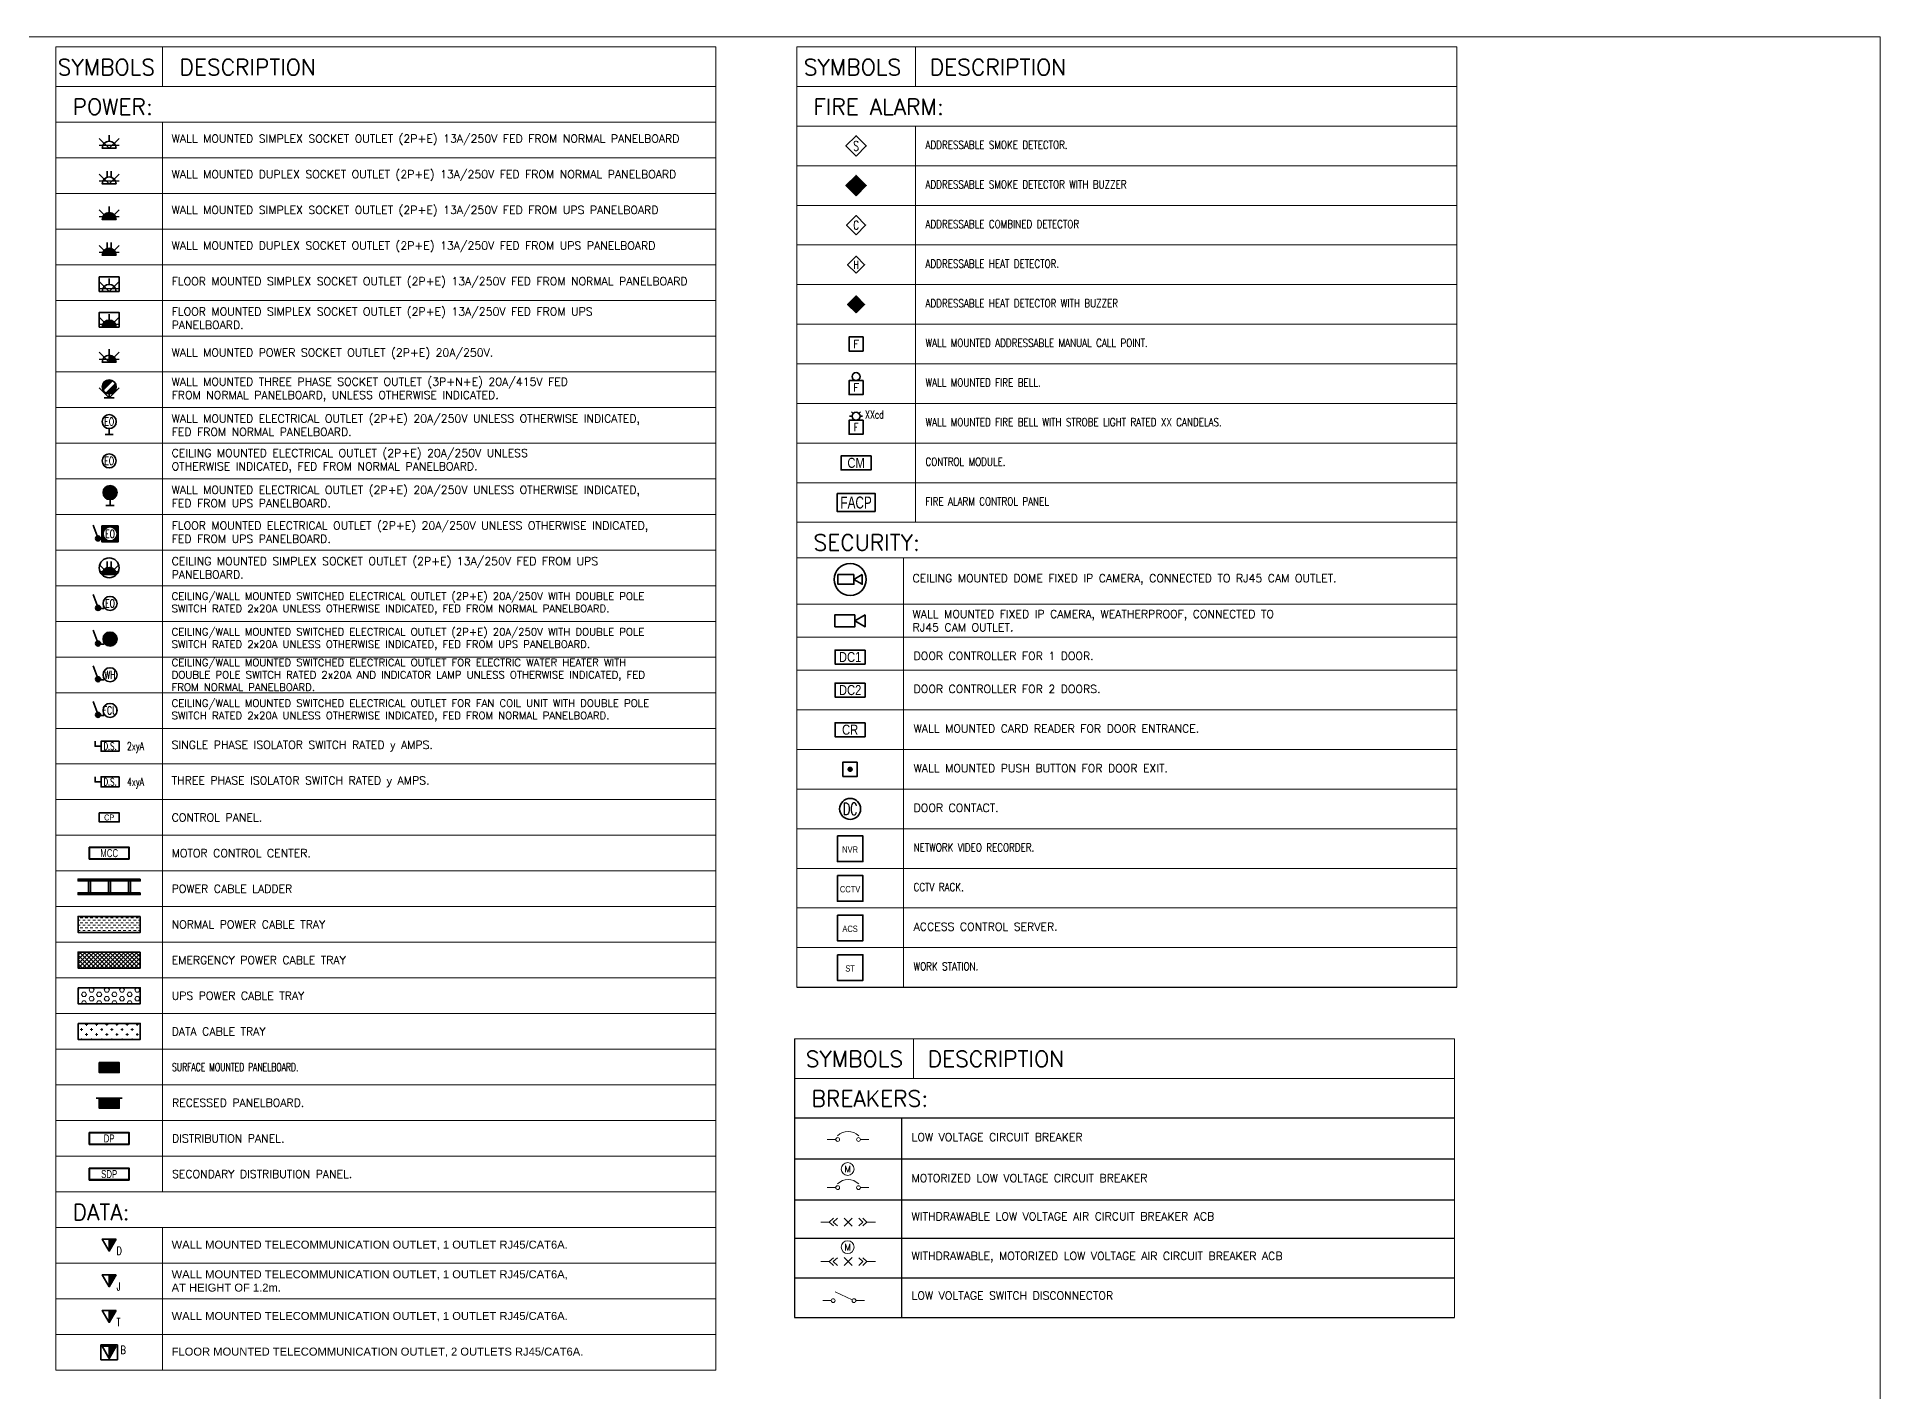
# Model space of a CAD drawing. Header units: millimetres. Extents: x 3129 to 72716, y 58282 to 107485.
# Drawn here: x 29360 to 72716, y 75649 to 107485 of the extents above; entities that cross this region are included whole.
import ezdxf
from ezdxf.enums import TextEntityAlignment as Align

# ---------------------------------------------------------------- set-up
doc = ezdxf.new("R2010")
doc.units = ezdxf.units.MM
doc.header["$LTSCALE"] = 1000
doc.header["$MEASUREMENT"] = 0
doc.layers.get('Defpoints').update_dxf_attribs({"color": 21})
for name, color, linetype, lineweight in [('01-First Floor-FUR$0$Frame', 252, 'Continuous', 9), ('E-ANNO-PATT', 8, 'Continuous', 15), ('E-ANNO-TEXT', 6, 'Continuous', 25), ('E-CABL-LADR', 33, 'Continuous', 35), ('E-CABL-TRAY', 10, 'Continuous', 35), ('E-CABL-TRAY-EMRG', 111, 'Continuous', 35), ('E-CABL-TRAY-PATT', 253, 'Continuous', 15), ('E-CABL-TRAY-UPS', 160, 'Continuous', 35), ('E-DIAG-BKRS', 150, 'Continuous', 35), ('E-DIAG-TEXT', 6, 'Continuous', 25), ('E-POWR-CLNG', 4, 'Continuous', 35), ('E-POWR-CTRL-NUMB', 6, 'Continuous', 25), ('E-POWR-FLOR', 4, 'Continuous', 35), ('E-POWR-IDEN', 6, 'Continuous', 25), ('E-POWR-PANL', 10, 'Continuous', 35), ('E-POWR-SWCH', 3, 'Continuous', 35), ('E-POWR-WALL', 4, 'Continuous', 35), ('G-ANNO-TEXT', 6, 'Continuous', 25), ('T-CABL-TRAY', 60, 'Continuous', 35), ('T-DATA-DEVC-TYPE', 2, 'Continuous', 25), ('T-DATA-FLOR', 33, 'Continuous', 35), ('T-DATA-WALL', 33, 'Continuous', 35), ('T-FIRE-CLNG', 12, 'Continuous', 35), ('T-FIRE-WALL', 12, 'Continuous', 35), ('T-SERT-CLNG', 54, 'Continuous', 35), ('T-SERT-EQPM', 32, 'Continuous', 35), ('T-SERT-WALL', 54, 'Continuous', 35)]:
    doc.layers.add(name, color=color, linetype=linetype, lineweight=lineweight)
doc.layers.add('Line 1', color=5, linetype='Continuous')
doc.styles.add('DC_Arial', font='arial.ttf', dxfattribs={"width": 0.7})
doc.styles.add('DC_SIMPLEX', font='SIMPLEX.shx')

# ---------------------------------------------------------------- blocks, each defined once
blk = doc.blocks.new('A$C5CF53093')
blk.add_lwpolyline([(0, -212), (-212, 0), (0, 212), (212, 0)], close=True)
blk = doc.blocks.new('A$C42F00654')
at = {"linetype": 'Continuous'}
blk.add_lwpolyline([(-205, -333), (-205, 40), (205, 40), (205, -333)], close=True, dxfattribs=at)
blk = doc.blocks.new('A$C5DC72987')
blk.add_blockref('A$C42F00654', (0, 298))

msp = doc.modelspace()

# ---------------------------------------------------------------- hatches: boundary and pattern name
at = {"layer": 'E-CABL-TRAY', "lineweight": 0}
h = msp.add_hatch(dxfattribs=at)
h.set_pattern_fill('DASH', color=253, scale=18.816875, style=0)
h.set_pattern_definition([(1e-14, (-67362.71, 22733.543), (59.743578, 59.743578), [59.74358, -59.74358])])
h.paths.add_polyline_path([(31791, 86431), (31791, 86808), (30331, 86808), (30331, 86431)])
at = {"layer": 'E-CABL-TRAY-PATT', "lineweight": 0}
h = msp.add_hatch(dxfattribs=at)
h.set_pattern_fill('ANSI37', color=253, scale=22.58025, style=0)
h.set_pattern_definition([(45, (33880.55, 85593.124), (-50.6941, 50.6941), []), (135, (33880.55, 85593.124), (-50.6941, -50.6941), [])])
h.paths.add_polyline_path([(31791, 85593), (31791, 85969), (30331, 85969), (30331, 85593)])
at = {"layer": 'E-CABL-TRAY-UPS', "lineweight": 0}
h = msp.add_hatch(dxfattribs=at)
h.set_pattern_fill('HEX', color=253, scale=18.816875, angle=-180, style=0)
h.set_pattern_definition([(180, (-67362.71, 22733.54), (1e-14, -103.47891), [59.74358, -119.48716]), (300, (-67362.71, 22733.54), (89.61537, 51.73946), [59.74358, -119.48716]), (240, (-67422.45, 22733.54), (89.61537, -51.73946), [59.74358, -119.48716])])
h.paths.add_polyline_path([(30331, 85131), (30331, 84755), (31791, 84755), (31791, 85131)])
at = {"layer": 'E-POWR-CLNG'}
h = msp.add_hatch(color=253, dxfattribs=at)
edge = h.paths.add_edge_path()
edge.add_line((30896, 94850), (31226, 94850))
edge.add_arc((31061, 94850), 165, 0, 180)
for points in [[(30858, 94061, 1), (30740, 94061, 1)], [(30858, 93223, 1), (30740, 93223, 1)], [(30858, 92385, 1), (30740, 92385, 1)], [(30858, 91546, 1), (30740, 91546, 1)]]:
    msp.add_hatch(color=256, dxfattribs=at).paths.add_polyline_path(points)
h = msp.add_hatch(color=253, dxfattribs=at)
h.dxf.hatch_style = 1
edge = h.paths.add_edge_path()
edge.add_arc((31081, 93329), 165, 0, 360)
at = {"layer": 'E-POWR-FLOR'}
h = msp.add_hatch(color=253, dxfattribs=at)
edge = h.paths.add_edge_path()
edge.add_arc((31062, 100664), 165, 0, 180)
edge.add_line((30897, 100664), (31226, 100664))
h = msp.add_hatch(color=253, dxfattribs=at)
h.paths.add_polyline_path([(31269, 95988), (30892, 95988), (30892, 95611), (31269, 95611)])
h.paths.add_polyline_path([(31245, 95800, -1), (30916, 95800, -1)], flags=16)
msp.add_hatch(color=256, dxfattribs=at).paths.add_polyline_path([(30858, 95694, 1), (30740, 95694, 1)])
at = {"layer": 'E-POWR-PANL'}
for points in [[(31296, 83374), (30826, 83374), (30826, 83138), (31296, 83138)], [(31296, 82535), (30826, 82535), (30826, 82300), (31296, 82300)]]:
    msp.add_hatch(color=252, dxfattribs=at).paths.add_polyline_path(points)
at = {"layer": 'E-POWR-WALL'}
h = msp.add_hatch(color=253, dxfattribs=at)
edge = h.paths.add_edge_path()
edge.add_line((31226, 103190), (30897, 103190))
edge.add_arc((31062, 103190), 165, 0, 180, ccw=False)
h = msp.add_hatch(color=253, dxfattribs=at)
edge = h.paths.add_edge_path()
edge.add_line((31226, 102352), (30897, 102352))
edge.add_arc((31062, 102352), 165, 0, 180, ccw=False)
h = msp.add_hatch(color=256, dxfattribs=at)
edge = h.paths.add_edge_path()
edge.add_line((31062, 100001), (31062, 99837))
edge.add_line((31062, 99837), (31226, 99837))
edge.add_arc((31062, 99837), 165, 360, 450)
h = msp.add_hatch(color=252, dxfattribs=at)
h.paths.add_polyline_path([(31138, 99402), (31138, 99403, 0.563745), (30897, 99257, 0.122691), (30916, 99180)])
h.paths.add_polyline_path([(31226, 99257, 0.126405), (31206, 99337), (30982, 99113, 0.570489)])
h = msp.add_hatch(color=253, dxfattribs=at)
h.dxf.hatch_style = 1
edge = h.paths.add_edge_path()
edge.add_arc((31081, 96772), 165, 0, 360)
at = {"layer": 'T-CABL-TRAY', "lineweight": 0}
h = msp.add_hatch(dxfattribs=at)
h.set_pattern_fill('CROSS', color=253, scale=18.816875, style=0)
h.set_pattern_definition([(0, (-67362.71, 22733.54), (119.48716, 119.48716), [59.74358, -179.23073]), (90, (-67332.84, 22703.67), (-119.48716, 119.48716), [59.74358, -179.23073])])
h.paths.add_polyline_path([(30331, 84293), (30331, 83917), (31791, 83917), (31791, 84293)])
at = {"layer": 'T-DATA-FLOR'}
msp.add_hatch(color=254, dxfattribs=at).paths.add_polyline_path([(31226, 76703), (31061, 76703), (31061, 76418)])
at = {"layer": 'T-DATA-WALL'}
for points in [[(31228, 79224), (31063, 79224), (31063, 78939)], [(31228, 78386), (31063, 78386), (31063, 78101)], [(31228, 77547), (31063, 77547), (31063, 77262)]]:
    msp.add_hatch(color=254, dxfattribs=at).paths.add_polyline_path(points)
at = {"layer": 'T-FIRE-CLNG'}
for points in [[(48630, 104230), (48390, 103990), (48630, 103751), (48869, 103990)], [(48629, 101395), (48430, 101196), (48629, 100996), (48829, 101196)]]:
    msp.add_hatch(color=254, dxfattribs=at).paths.add_polyline_path(points)

# ---------------------------------------------------------------- linework, layer by layer
at = {"layer": '01-First Floor-FUR$0$Frame'}
for p, q in [((72716, 107485, 0), (3129, 107485, 0)), ((72716, 58282, 0), (72716, 107485, 0))]:
    msp.add_line(p, q, dxfattribs=at)
at = {"layer": 'Defpoints'}
for p, q in [((30829, 105099, 0), (31062, 104867, 0)), ((30829, 104938, 0), (31295, 104938, 0)), ((31295, 105099, 0), (31062, 104867, 0)), ((30829, 104261, 0), (31062, 104028, 0)), ((30829, 104100, 0), (31295, 104100, 0)), ((31295, 104261, 0), (31062, 104028, 0)), ((30829, 103423, 0), (31062, 103190, 0)), ((30829, 103261, 0), (31295, 103261, 0)), ((31295, 103423, 0), (31062, 103190, 0)), ((30829, 102584, 0), (31062, 102352, 0)), ((30829, 102423, 0), (31295, 102423, 0)), ((31295, 102584, 0), (31062, 102352, 0)), ((30829, 101735, 0), (31062, 101502, 0)), ((30829, 101573, 0), (31295, 101573, 0)), ((31295, 101735, 0), (31062, 101502, 0)), ((30829, 100897, 0), (31062, 100664, 0)), ((30829, 100735, 0), (31295, 100735, 0)), ((31295, 100897, 0), (31062, 100664, 0)), ((30829, 100070, 0), (31062, 99837, 0)), ((30829, 99908, 0), (31295, 99908, 0)), ((31295, 100070, 0), (31062, 99837, 0)), ((30829, 99231, 0), (31062, 98998, 0)), ((31295, 99231, 0), (31062, 98998, 0)), ((30828, 95082, 0), (31061, 94850, 0)), ((31294, 95082, 0), (31061, 94850, 0)), ((30828, 94921, 0), (31294, 94921, 0))]:
    msp.add_line(p, q, dxfattribs=at)
at = {"layer": 'E-ANNO-PATT', "color": 251, "ltscale": 0.5}
for p, q in [((29803, 107251, 0), (45327, 107251, 0)), ((29804, 107251, 0), (29804, 76141, 0)), ((29804, 107251, 0), (45328, 107251, 0)), ((32318, 107251, 0), (32318, 106319, 0)), ((45328, 107251, 0), (45328, 76141, 0)), ((47232, 107251, 0), (62756, 107251, 0)), ((47232, 107251, 0), (47232, 85144, 0)), ((47232, 107251, 0), (62742, 107251, 0)), ((50026, 107251, 0), (50026, 106319, 0)), ((62756, 107251, 0), (62756, 96074, 0)), ((29804, 106319, 0), (45328, 106319, 0)), ((47232, 106319, 0), (62756, 106319, 0)), ((29804, 105481, 0), (45328, 105481, 0)), ((32318, 80332, 0), (32318, 105481, 0)), ((47232, 105388, 0), (62756, 105388, 0)), ((50026, 105388, 0), (50026, 96074, 0)), ((29804, 104643, 0), (45328, 104643, 0)), ((47232, 104457, 0), (62756, 104457, 0)), ((29804, 103805, 0), (45328, 103805, 0)), ((47232, 103525, 0), (62756, 103525, 0)), ((29804, 102966, 0), (45328, 102966, 0)), ((47232, 102594, 0), (62756, 102594, 0)), ((29804, 102128, 0), (45328, 102128, 0)), ((47232, 101662, 0), (62756, 101662, 0)), ((47232, 101662, 0), (62756, 101662, 0)), ((47232, 101662, 0), (62756, 101662, 0)), ((29804, 101290, 0), (45328, 101290, 0)), ((47232, 100731, 0), (62756, 100731, 0)), ((29804, 100451, 0), (45328, 100451, 0)), ((47232, 99799, 0), (62756, 99799, 0)), ((29804, 99613, 0), (45328, 99613, 0)), ((29804, 99613, 0), (45328, 99613, 0)), ((47232, 98868, 0), (62756, 98868, 0)), ((47232, 98868, 0), (62756, 98868, 0)), ((29804, 98775, 0), (45328, 98775, 0)), ((29804, 97937, 0), (45328, 97937, 0)), ((47232, 97937, 0), (62756, 97937, 0)), ((29804, 97098, 0), (45328, 97098, 0)), ((47232, 97005, 0), (62756, 97005, 0)), ((47232, 97005, 0), (62756, 97005, 0)), ((47232, 97005, 0), (62756, 97005, 0)), ((29804, 96260, 0), (45328, 96260, 0)), ((29804, 96260, 0), (45328, 96260, 0)), ((29804, 96260, 0), (45328, 96260, 0)), ((29804, 96260, 0), (45328, 96260, 0)), ((29804, 96260, 0), (45328, 96260, 0)), ((47232, 96074, 0), (62756, 96074, 0)), ((47232, 96074, 0), (62756, 96074, 0)), ((47232, 96074, 0), (62756, 96074, 0)), ((47232, 96074, 0), (62756, 96074, 0)), ((47232, 96074, 0), (62756, 96074, 0)), ((62756, 96074, 0), (62756, 85144, 0)), ((29804, 95422, 0), (45328, 95422, 0)), ((47232, 95235, 0), (62756, 95235, 0)), ((49746, 85144, 0), (49746, 95235, 0)), ((29804, 94583, 0), (45328, 94583, 0)), ((47232, 94149, 0), (62756, 94149, 0)), ((29804, 93745, 0), (45328, 93745, 0)), ((47232, 93372, 0), (62756, 93372, 0)), ((29804, 92907, 0), (45328, 92907, 0)), ((47232, 92596, 0), (62756, 92596, 0)), ((29804, 92068, 0), (45328, 92068, 0)), ((47232, 91664, 0), (62756, 91664, 0)), ((29804, 91230, 0), (45328, 91230, 0)), ((29804, 91230, 0), (45328, 91230, 0)), ((29804, 91230, 0), (45328, 91230, 0)), ((29804, 91230, 0), (45328, 91230, 0)), ((29804, 91230, 0), (45328, 91230, 0)), ((47232, 90733, 0), (62756, 90733, 0)), ((29804, 90392, 0), (45328, 90392, 0)), ((47232, 89801, 0), (62756, 89801, 0)), ((29804, 89554, 0), (45328, 89554, 0)), ((29804, 88715, 0), (45328, 88715, 0)), ((47232, 88870, 0), (62756, 88870, 0)), ((47232, 88870, 0), (62756, 88870, 0)), ((29804, 87877, 0), (45328, 87877, 0)), ((29804, 87877, 0), (43303, 87877, 0)), ((47232, 87938, 0), (62756, 87938, 0)), ((47232, 87938, 0), (62756, 87938, 0)), ((29804, 87039, 0), (45328, 87039, 0)), ((29804, 87039, 0), (45328, 87039, 0)), ((47232, 87007, 0), (62756, 87007, 0)), ((29804, 86200, 0), (45328, 86200, 0)), ((47232, 86076, 0), (62756, 86076, 0)), ((29804, 85362, 0), (45328, 85362, 0)), ((47232, 85144, 0), (62756, 85144, 0)), ((29804, 84524, 0), (45328, 84524, 0)), ((29804, 83686, 0), (43306, 83686, 0)), ((29804, 83686, 0), (43307, 83686, 0)), ((29804, 83686, 0), (45328, 83686, 0)), ((47184, 83934, 0), (62708, 83934, 0)), ((47184, 83934, 0), (62694, 83934, 0)), ((49978, 83934, 0), (49978, 83002, 0)), ((29804, 82847, 0), (45328, 82847, 0)), ((29804, 82847, 0), (45328, 82847, 0)), ((29804, 82847, 0), (45328, 82847, 0)), ((29804, 82847, 0), (45328, 82847, 0)), ((29804, 82847, 0), (45328, 82847, 0)), ((29804, 82847, 0), (45328, 82847, 0)), ((47184, 83002, 0), (62708, 83002, 0)), ((29804, 82009, 0), (45328, 82009, 0)), ((29804, 82009, 0), (45328, 82009, 0)), ((29804, 82009, 0), (45328, 82009, 0)), ((29804, 81171, 0), (45328, 81171, 0)), ((29804, 81171, 0), (45328, 81171, 0)), ((29804, 81171, 0), (45328, 81171, 0)), ((29804, 80332, 0), (45328, 80332, 0)), ((29804, 80332, 0), (45328, 80332, 0)), ((29804, 80332, 0), (45328, 80332, 0)), ((29804, 80332, 0), (45328, 80332, 0)), ((29804, 80332, 0), (45328, 80332, 0)), ((29804, 80332, 0), (45328, 80332, 0)), ((29804, 80332, 0), (45328, 80332, 0)), ((29804, 79494, 0), (45328, 79494, 0)), ((32318, 76141, 0), (32318, 79494, 0)), ((29804, 78656, 0), (45328, 78656, 0)), ((29804, 77818, 0), (45328, 77818, 0)), ((29804, 76979, 0), (45328, 76979, 0)), ((29804, 76141, 0), (45328, 76141, 0))]:
    msp.add_line(p, q, dxfattribs=at)
at = {"layer": 'E-ANNO-PATT', "color": 251, "ltscale": 0.5, "elevation": 0}
msp.add_lwpolyline([(62708, 77381), (62708, 83934)], dxfattribs=at)
at = {"layer": 'E-CABL-LADR', "color": 9}
for p, q in [((30578, 87363, 0), (30578, 87645, 0)), ((30625, 87363, 0), (30625, 87645, 0)), ((31048, 87363, 0), (31048, 87645, 0)), ((31095, 87363, 0), (31095, 87645, 0)), ((31518, 87363, 0), (31518, 87645, 0)), ((31566, 87363, 0), (31566, 87645, 0))]:
    msp.add_line(p, q, dxfattribs=at)
at = {"layer": 'E-CABL-LADR', "elevation": 0}
for points in [[(31791, 87686), (30331, 87686), (30331, 87645), (31791, 87645)], [(31791, 87363), (30331, 87363), (30331, 87321), (31791, 87321)]]:
    msp.add_lwpolyline(points, close=True, dxfattribs=at)
at = {"layer": 'E-CABL-TRAY', "elevation": 0}
msp.add_lwpolyline([(31791, 86808), (30331, 86808), (30331, 86431), (31791, 86431)], close=True, dxfattribs=at)
at = {"layer": 'E-CABL-TRAY-EMRG', "elevation": 0}
msp.add_lwpolyline([(31791, 85969), (31791, 85593), (30331, 85593), (30331, 85969)], close=True, dxfattribs=at)
at = {"layer": 'E-CABL-TRAY-UPS', "elevation": 0}
msp.add_lwpolyline([(30331, 85131), (31791, 85131), (31791, 84755), (30331, 84755)], close=True, dxfattribs=at)
at = {"layer": 'E-DIAG-BKRS', "lineweight": 20}
for p, q in [((48151, 81565, 0), (47952, 81565, 0)), ((48731, 81565, 0), (48930, 81565, 0)), ((48151, 80433, 0), (47952, 80433, 0)), ((48731, 80433, 0), (48930, 80433, 0)), ((47999, 79624, 0), (47800, 79624, 0)), ((48347, 79718, 0), (48535, 79530, 0)), ((48347, 79530, 0), (48535, 79718, 0)), ((48883, 79624, 0), (49083, 79624, 0)), ((47999, 78693, 0), (47800, 78693, 0)), ((48347, 78787, 0), (48535, 78599, 0)), ((48347, 78599, 0), (48535, 78787, 0)), ((48883, 78693, 0), (49083, 78693, 0)), ((48045, 77776, 0), (47845, 77776, 0)), ((48624, 77776, 0), (48824, 77776, 0))]:
    msp.add_line(p, q, dxfattribs=at)
at = {"layer": 'E-DIAG-BKRS', "lineweight": 20, "elevation": 0}
for points in [[(48095, 79717), (47999, 79624), (48095, 79531)], [(48190, 79717), (48093, 79624), (48190, 79531)], [(48693, 79717), (48789, 79624), (48693, 79531)], [(48787, 79717), (48883, 79624), (48787, 79531)], [(48095, 78786), (47999, 78693), (48095, 78600)], [(48190, 78786), (48093, 78693), (48190, 78600)], [(48693, 78786), (48789, 78693), (48693, 78600)], [(48787, 78786), (48883, 78693), (48787, 78600)]]:
    msp.add_lwpolyline(points, dxfattribs=at)
at = {"layer": 'E-DIAG-BKRS', "lineweight": 20, "elevation": 0, "flags": 128}
msp.add_lwpolyline([(48538, 77795), (48136, 77983)], dxfattribs=at)
at = {"layer": 'E-DIAG-BKRS', "lineweight": 20}
for centre, radius in [((48197, 81565, 0), 45.2), ((48686, 81565, 0), 45.2), ((48432, 80869, 0), 151), ((48197, 80433, 0), 45.2), ((48686, 80433, 0), 45.2), ((48432, 79033, 0), 151), ((48090, 77776, 0), 45.2), ((48579, 77776, 0), 45.2)]:
    msp.add_circle(centre, radius, dxfattribs=at)
for centre in [(48441, 81400, 0), (48441, 80269, 0)]:
    msp.add_arc(centre, 353, 45.1711, 134.8289, dxfattribs=at)
at = {"layer": 'E-POWR-CLNG'}
for p, q in [((31014, 95007, 0), (31014, 95152, 0)), ((31108, 95007, 0), (31108, 95152, 0)), ((30799, 94061, 0), (30686, 94374, 0)), ((30799, 93223, 0), (30686, 93535, 0)), ((30799, 92385, 0), (30686, 92697, 0)), ((30799, 91546, 0), (30686, 91859, 0))]:
    msp.add_line(p, q, dxfattribs=at)
at = {"layer": 'E-POWR-CLNG', "elevation": 0}
msp.add_lwpolyline([(31226, 94850, 1), (30896, 94850)], format="xyb", close=True, dxfattribs=at)
at = {"layer": 'E-POWR-CLNG'}
for centre, radius in [((31061, 97517, 0), 165), ((30799, 94061, 0), 58.8), ((31081, 94167, 0), 165), ((30799, 93223, 0), 58.8), ((31081, 93329, 0), 165), ((30799, 92385, 0), 58.8), ((31081, 92490, 0), 165), ((30799, 91546, 0), 58.8), ((31081, 91652, 0), 165)]:
    msp.add_circle(centre, radius, dxfattribs=at)
at = {"layer": 'E-POWR-CLNG', "ltscale": 5}
msp.add_circle((31061, 95003, 0), 233, dxfattribs=at)
at = {"layer": 'E-POWR-CLNG'}
for centre in [(30906, 94125, 0), (30906, 93287, 0), (30906, 92449, 0), (30906, 91610, 0)]:
    msp.add_arc(centre, 80.2, 233.0916, 306.9084, dxfattribs=at)
at = {"layer": 'E-POWR-FLOR'}
for p, q in [((31062, 101667, 0), (31062, 101808, 0)), ((31062, 100828, 0), (31062, 100969, 0)), ((30799, 95694, 0), (30686, 96006, 0))]:
    msp.add_line(p, q, dxfattribs=at)
at = {"layer": 'E-POWR-FLOR', "elevation": 0}
for points in [[(30829, 101502), (31295, 101502), (31295, 101844), (30829, 101844)], [(30829, 100664), (31295, 100664), (31295, 101006), (30829, 101006)], [(31269, 95988), (30892, 95988), (30892, 95611), (31269, 95611)]]:
    msp.add_lwpolyline(points, close=True, dxfattribs=at)
for points in [[(31226, 101502, 1), (30897, 101502)], [(31226, 100664, 1), (30897, 100664)]]:
    msp.add_lwpolyline(points, format="xyb", close=True, dxfattribs=at)
at = {"layer": 'E-POWR-FLOR'}
for centre, radius in [((31081, 95800, 0), 165), ((30799, 95694, 0), 58.8)]:
    msp.add_circle(centre, radius, dxfattribs=at)
msp.add_arc((30906, 95758, 0), 80.2, 233.0916, 306.9084, dxfattribs=at)
at = {"layer": 'E-POWR-PANL'}
msp.add_line((30756, 82535, 0), (31366, 82535, 0), dxfattribs=at)
at = {"layer": 'E-POWR-PANL', "elevation": 0}
for points in [[(30826, 89240), (30826, 89029), (31296, 89029), (31296, 89240)], [(30591, 88437), (30591, 88155), (31531, 88155), (31531, 88437)], [(30600, 88428), (30600, 88164), (31522, 88164), (31522, 88428)], [(30826, 83374), (30826, 83138), (31296, 83138), (31296, 83374)], [(30826, 82535), (30826, 82300), (31296, 82300), (31296, 82535)], [(30591, 81731), (30591, 81449), (31531, 81449), (31531, 81731)], [(30600, 81722), (30600, 81458), (31522, 81458), (31522, 81722)], [(30591, 80893), (30591, 80610), (31531, 80610), (31531, 80893)], [(30600, 80883), (30600, 80620), (31522, 80620), (31522, 80883)]]:
    msp.add_lwpolyline(points, close=True, dxfattribs=at)
at = {"layer": 'E-POWR-SWCH', "elevation": 0}
for points in [[(30870, 90810), (30729, 90810), (30729, 90928)], [(30870, 89972), (30729, 89972), (30729, 90090)]]:
    msp.add_lwpolyline(points, dxfattribs=at)
for points in [[(31294, 90928), (31294, 90693), (30870, 90693), (30870, 90928)], [(31294, 90090), (31294, 89854), (30870, 89854), (30870, 90090)]]:
    msp.add_lwpolyline(points, close=True, dxfattribs=at)
at = {"layer": 'E-POWR-WALL'}
for p, q in [((31062, 105031, 0), (31062, 105172, 0)), ((31015, 104186, 0), (31015, 104330, 0)), ((31109, 104186, 0), (31109, 104330, 0)), ((31062, 103355, 0), (31062, 103496, 0)), ((31015, 102509, 0), (31015, 102654, 0)), ((31109, 102509, 0), (31109, 102654, 0)), ((31062, 100001, 0), (31062, 100143, 0)), ((31062, 100001, 0), (31062, 99837, 0)), ((30916, 99180, 0), (31139, 99403, 0)), ((30982, 99113, 0), (31206, 99337, 0)), ((31179, 98998, 0), (30944, 98998, 0)), ((31062, 99093, 0), (31062, 98998, 0)), ((31156, 98139, 0), (30968, 98139, 0)), ((31062, 98275, 0), (31062, 98139, 0)), ((31175, 96471, 0), (30986, 96471, 0)), ((31081, 96607, 0), (31081, 96471, 0))]:
    msp.add_line(p, q, dxfattribs=at)
at = {"layer": 'E-POWR-WALL', "elevation": 0}
for points in [[(31226, 104867, 1), (30897, 104867)], [(31226, 104028, 1), (30897, 104028)], [(31226, 103190, 1), (30897, 103190)], [(31226, 102352, 1), (30897, 102352)], [(31226, 99837, 1), (30897, 99837)]]:
    msp.add_lwpolyline(points, format="xyb", close=True, dxfattribs=at)
at = {"layer": 'E-POWR-WALL'}
for centre in [(31062, 99257, 0), (31062, 98440, 0), (31081, 96772, 0)]:
    msp.add_circle(centre, 165, dxfattribs=at)
at = {"layer": 'Line 1', "color": 8, "ltscale": 5}
msp.add_line((47184, 82071, 0), (62708, 82071, 0), dxfattribs=at)
at = {"layer": 'Line 1', "color": 8, "ltscale": 5, "elevation": 0}
for points in [[(47232, 85144), (62756, 85144)], [(47184, 83934), (47184, 77381)], [(49699, 82071), (49699, 77381)], [(47184, 81106), (62708, 81106)], [(47184, 80142), (62708, 80142)], [(47184, 79244), (62708, 79244)], [(47184, 78312), (62708, 78312)], [(47184, 77381), (62708, 77381)]]:
    msp.add_lwpolyline(points, dxfattribs=at)
at = {"layer": 'T-CABL-TRAY', "elevation": 0}
msp.add_lwpolyline([(30331, 84293), (31791, 84293), (31791, 83917), (30331, 83917)], close=True, dxfattribs=at)
at = {"layer": 'T-DATA-FLOR'}
msp.add_line((31061, 76418, 0), (31061, 76703, 0), dxfattribs=at)
at = {"layer": 'T-DATA-FLOR', "elevation": 0}
msp.add_lwpolyline([(31226, 76703), (31061, 76418), (30896, 76703)], close=True, dxfattribs=at)
at = {"layer": 'T-DATA-WALL'}
for p, q in [((31063, 78939, 0), (31063, 79224, 0)), ((31063, 78101, 0), (31063, 78386, 0)), ((31063, 77262, 0), (31063, 77547, 0))]:
    msp.add_line(p, q, dxfattribs=at)
at = {"layer": 'T-DATA-WALL', "elevation": 0}
for points in [[(31228, 79224), (31063, 78939), (30898, 79224)], [(31228, 78386), (31063, 78101), (30898, 78386)], [(31228, 77547), (31063, 77262), (30898, 77547)]]:
    msp.add_lwpolyline(points, close=True, dxfattribs=at)
at = {"layer": 'T-FIRE-WALL'}
for p, q in [((48535, 98567, 0), (48477, 98567, 0)), ((48562, 98633, 0), (48521, 98674, 0)), ((48695, 98633, 0), (48736, 98674, 0)), ((48723, 98567, 0), (48781, 98567, 0))]:
    msp.add_line(p, q, dxfattribs=at)
at = {"layer": 'T-FIRE-WALL', "elevation": 0}
for points in [[(48793, 100430), (48464, 100430), (48464, 100100), (48793, 100100)], [(48793, 99404), (48464, 99404), (48464, 99075), (48793, 99075)], [(48793, 98473), (48464, 98473), (48464, 98144), (48793, 98144)], [(48982, 97635), (48276, 97635), (48276, 97306), (48982, 97306)], [(48182, 96751), (48182, 96328), (49076, 96328), (49076, 96751)]]:
    msp.add_lwpolyline(points, close=True, dxfattribs=at)
at = {"layer": 'T-FIRE-WALL'}
for centre in [(48629, 99498, 0), (48629, 98567, 0)]:
    msp.add_circle(centre, 94.1, dxfattribs=at)
at = {"layer": 'T-SERT-CLNG', "elevation": 0}
for points in [[(48579, 94844), (48579, 94618), (48203, 94618), (48203, 94844)], [(48775, 94844), (48775, 94618), (48579, 94731)]]:
    msp.add_lwpolyline(points, close=True, dxfattribs=at)
at = {"layer": 'T-SERT-CLNG', "color": 9}
msp.add_circle((48489, 94731, 0), 376, dxfattribs=at)
at = {"layer": 'T-SERT-EQPM', "elevation": 0}
for points in [[(48188, 88700), (48188, 88098), (48790, 88098), (48790, 88700)], [(48188, 87769), (48188, 87167), (48790, 87167), (48790, 87769)], [(48188, 86838), (48188, 86235), (48790, 86235), (48790, 86838)], [(48188, 85906), (48188, 85304), (48790, 85304), (48790, 85906)]]:
    msp.add_lwpolyline(points, close=True, dxfattribs=at)
at = {"layer": 'T-SERT-WALL', "elevation": 0}
for points in [[(48602, 93902), (48602, 93620), (48132, 93620), (48132, 93902)], [(48846, 93902), (48846, 93620), (48602, 93761)], [(48842, 93071), (48136, 93071), (48136, 92742), (48842, 92742)], [(48842, 92294), (48136, 92294), (48136, 91965), (48842, 91965)], [(48842, 91363), (48136, 91363), (48136, 91034), (48842, 91034)], [(48658, 90436), (48320, 90436), (48320, 90098), (48658, 90098)]]:
    msp.add_lwpolyline(points, close=True, dxfattribs=at)
at = {"layer": 'T-SERT-WALL', "const_width": 63.5, "elevation": 0}
msp.add_lwpolyline([(48457, 90267, 1), (48521, 90267, 1)], format="xyb", close=True, dxfattribs=at)
at = {"layer": 'T-SERT-WALL'}
msp.add_circle((48489, 89336, 0), 247, dxfattribs=at)

# ---------------------------------------------------------------- block references
at = {"layer": 'T-DATA-FLOR', "xscale": 0.9408437499999998, "yscale": 0.9408437499999998, "zscale": 0.9408437499999998}
msp.add_blockref('A$C5DC72987', (31061, 76418, 0), dxfattribs=at)
at = {"layer": 'T-FIRE-CLNG'}
for p, xscale, yscale, zscale in [((48630, 104921, 0), 1.1290125, 1.1290125, 1.1290125), ((48630, 103990, 0), 1.1290125, 1.1290125, 1.1290125), ((48629, 103059, 0), 1.053745, 1.053745, 1.053745), ((48629, 102127, 0), 0.9408437499999998, 0.9408437499999998, 0.9408437499999998), ((48629, 101196, 0), 0.9408437499999998, 0.9408437499999998, 0.9408437499999998)]:
    msp.add_blockref('A$C5CF53093', p, dxfattribs=dict(at, xscale=xscale, yscale=yscale, zscale=zscale))

# ---------------------------------------------------------------- texts
at = {"layer": 'E-ANNO-TEXT', "char_height": 376.34, "attachment_point": 1, "style": 'DC_SIMPLEX'}
for s, insert in [('{\\Fromans|c0;SYMBOLS}', (29849, 106963, 0)), ('{\\Fromans|c0;DESCRIPTION}', (32716, 106963, 0)), ('{\\Fromans|c0;SYMBOLS}', (47398, 106963, 0)), ('{\\Fromans|c0;DESCRIPTION}', (50363, 106963, 0)), ('{\\Fromans|c0;POWER:}', (30201, 106032, 0)), ('{\\Fromans|c0;FIRE ALARM:}', (47629, 106032, 0)), ('{\\Fromans|c0;SECURITY:}', (47629, 95786, 0)), ('{\\Fromans|c0;SYMBOLS}', (47444, 83646, 0)), ('{\\Fromans|c0;DESCRIPTION}', (50315, 83646, 0)), ('{\\Fromans|c0;BREAKERS:}', (47582, 82715, 0)), ('{\\Fromans|c0;DATA:}', (30201, 80045, 0))]:
    msp.add_mtext(s, dxfattribs=dict(at, insert=insert))
at = {"layer": 'E-DIAG-TEXT', "style": 'DC_SIMPLEX', "text_generation_flag": 4}
for p in [(48432, 80869, 0), (48432, 79033, 0)]:
    msp.add_text('M', height=151, rotation=180, dxfattribs=at).set_placement(p, align=Align.MIDDLE_CENTER)
at = {"layer": 'E-POWR-CTRL-NUMB', "style": 'DC_SIMPLEX', "width": 0.7}
for s, p in [('2xyA', (31480, 90810, 0)), ('4xyA', (31480, 89972, 0))]:
    msp.add_text(s, height=188.2, rotation=360, dxfattribs=at).set_placement(p, align=Align.MIDDLE_LEFT)
at = {"layer": 'E-POWR-IDEN', "style": 'DC_SIMPLEX', "width": 0.7}
for s, height, p in [('EO', 188.2, (31062, 98440, 0)), ('EO', 188.2, (31061, 97517, 0)), ('EO', 188.2, (31081, 96772, 0)), ('EO', 188.2, (31081, 95800, 0)), ('EO', 188.2, (31081, 94167, 0)), ('EO', 188.2, (31081, 93329, 0)), ('WH', 188.2, (31081, 92490, 0)), ('FCU', 188.2, (31081, 91652, 0)), ('D.S.', 169.4, (31082, 90810, 0)), ('D.S.', 169.4, (31082, 89972, 0)), ('DC', 282.3, (48489, 89336, 0))]:
    msp.add_text(s, height=height, rotation=360, dxfattribs=at).set_placement(p, align=Align.MIDDLE_CENTER)
at = {"layer": 'E-POWR-PANL', "color": 6, "style": 'DC_Arial', "width": 0.7}
for s, height, p in [('CP', 141.1, (31061, 89134, 0)), ('MCC', 188.2, (31061, 88296, 0)), ('DP', 188.2, (31061, 81590, 0)), ('SDP', 188.2, (31061, 80752, 0))]:
    msp.add_text(s, height=height, dxfattribs=at).set_placement(p, align=Align.MIDDLE_CENTER)
at = {"layer": 'G-ANNO-TEXT', "style": 'DC_SIMPLEX'}
for s, insert, char_height, width, attachment_point in [('WALL MOUNTED SIMPLEX SOCKET OUTLET (2P+E) 13A/250V FED FROM NORMAL PANELBOARD ', (32530, 105062, 0), 188.17, 11665.45, 4), ('{\\Fsimplex|c0;\\W0.8;ADDRESSABLE SMOKE DETECTOR.}', (50262, 105042, 0), 188.17, 12212.79, 1), ('WALL MOUNTED DUPLEX SOCKET OUTLET (2P+E) 13A/250V FED FROM NORMAL PANELBOARD ', (32530, 104224, 0), 188.17, 11259.89, 4), ('{\\Fromans|c0;\\W0.8;ADDRESSABLE SMOKE DETECTOR WITH BUZZER}', (50262, 104110, 0), 188.17, 12212.79, 1), ('WALL MOUNTED SIMPLEX SOCKET OUTLET (2P+E) 13A/250V FED FROM UPS PANELBOARD ', (32530, 103385, 0), 188.17, 10874.95, 4), ('{\\Fromans|c0;\\W0.8;ADDRESSABLE COMBINED DETECTOR}', (50262, 103179, 0), 188.17, 12212.79, 1), ('WALL MOUNTED DUPLEX SOCKET OUTLET (2P+E) 13A/250V FED FROM UPS PANELBOARD', (32530, 102547, 0), 188.17, 10874.95, 4), ('{\\Fsimplex|c0;\\W0.8;ADDRESSABLE HEAT DETECTOR.}', (50262, 102248, 0), 188.17, 12212.79, 1), ('FLOOR MOUNTED SIMPLEX SOCKET OUTLET (2P+E) 13A/250V FED FROM NORMAL PANELBOARD ', (32530, 101709, 0), 188.17, 11665.45, 4), ('FLOOR MOUNTED SIMPLEX SOCKET OUTLET (2P+E) 13A/250V FED FROM UPS PANELBOARD.', (32530, 100871, 0), 188.17, 10874.95, 4), ('{\\W0.8;ADDRESSABLE HEAT DETECTOR WITH BUZZER}', (50262, 101316, 0), 188.17, 12212.79, 1), ('WALL MOUNTED POWER SOCKET OUTLET (2P+E) 20A/250V.', (32530, 100032, 0), 188.17, 10874.95, 4), ('{\\Fsimplex|c0;\\W0.8;WALL MOUNTED ADDRESSABLE MANUAL CALL POINT.}', (50262, 100385, 0), 188.17, 12212.79, 1), ('WALL MOUNTED THREE PHASE SOCKET OUTLET (3P+N+E) 20A/415V FED FROM NORMAL PANELBOARD, UNLESS OTHERWISE INDICATED.', (32530, 99194, 0), 188.169, 10874.95, 4), ('{\\Fsimplex|c0;\\W0.8;WALL MOUNTED FIRE BELL.}', (50262, 99453, 0), 188.17, 12212.79, 1), ('WALL MOUNTED ELECTRICAL OUTLET (2P+E) 20A/250V UNLESS OTHERWISE INDICATED, FED FROM NORMAL PANELBOARD.', (32530, 98356, 0), 188.169, 12450.8, 4), ('{\\W0.8;WALL MOUNTED FIRE BELL WITH STROBE LIGHT RATED XX CANDELAS.}', (50262, 98522, 0), 188.17, 12212.79, 1), ('CEILING MOUNTED ELECTRICAL OUTLET (2P+E) 20A/250V UNLESS \\POTHERWISE INDICATED, FED FROM NORMAL PANELBOARD.', (32530, 97517, 0), 188.17, 13274.21, 4), ('\\pi-564.50625,l564.50625,t564.50625;{\\W0.8;CONTROL MODULE.}', (50262, 97590, 0), 188.17, 12212.79, 1), ('WALL MOUNTED ELECTRICAL OUTLET (2P+E) 20A/250V UNLESS OTHERWISE INDICATED, FED FROM UPS PANELBOARD.', (32530, 96679, 0), 188.17, 12450.8, 4), ('\\pi-564.50625,l564.50625,t564.50625;{\\W0.8;FIRE ALARM CONTROL PANEL}', (50262, 96659, 0), 188.17, 12212.79, 1), ('FLOOR MOUNTED ELECTRICAL OUTLET (2P+E) 20A/250V UNLESS OTHERWISE INDICATED, FED FROM UPS PANELBOARD.', (32530, 95841, 0), 188.17, 12450.8, 4), ('CEILING MOUNTED SIMPLEX SOCKET OUTLET (2P+E) 13A/250V FED FROM UPS PANELBOARD.', (32530, 95003, 0), 188.17, 10874.95, 4), ('CEILING MOUNTED DOME FIXED IP CAMERA, CONNECTED TO RJ45 CAM OUTLET.', (49958, 94731, 0), 188.17, 9427.25, 4), ('CEILING/WALL MOUNTED SWITCHED ELECTRICAL OUTLET (2P+E) 20A/250V WITH DOUBLE POLE SWITCH RATED 2x20A UNLESS OTHERWISE INDICATED, FED FROM NORMAL PANELBOARD.', (32530, 94164, 0), 174.484, 12450.8, 4), ('WALL MOUNTED FIXED IP CAMERA, WEATHERPROOF, CONNECTED TO RJ45 CAM OUTLET.', (49958, 93761, 0), 188.17, 9427.25, 4), ('CEILING/WALL MOUNTED SWITCHED ELECTRICAL OUTLET (2P+E) 20A/250V WITH DOUBLE POLE SWITCH RATED 2x20A UNLESS OTHERWISE INDICATED, FED FROM UPS PANELBOARD. ', (32530, 93326, 0), 174.484, 12450.8, 4), ('CEILING/WALL MOUNTED SWITCHED ELECTRICAL OUTLET FOR ELECTRIC WATER HEATER WITH DOUBLE POLE SWITCH RATED 2x20A AND INDICATOR LAMP UNLESS OTHERWISE INDICATED, FED FROM NORMAL PANELBOARD.', (32530, 92488, 0), 174.484, 12450.8, 4), ('DOOR CONTROLLER FOR 1 DOOR.', (49982, 93026, 0), 188.17, 12212.79, 1), ('CEILING/WALL MOUNTED SWITCHED ELECTRICAL OUTLET FOR FAN COIL UNIT WITH DOUBLE POLE SWITCH RATED 2x20A UNLESS OTHERWISE INDICATED, FED FROM NORMAL PANELBOARD.', (32530, 91649, 0), 174.484, 12450.8, 4), ('DOOR CONTROLLER FOR 2 DOORS.', (49982, 92249, 0), 188.17, 12212.79, 1), ('WALL MOUNTED CARD READER FOR DOOR ENTRANCE.', (49982, 91318, 0), 188.17, 12212.79, 1), ('SINGLE PHASE ISOLATOR SWITCH RATED y AMPS.', (32530, 90811, 0), 188.17, 11244.96, 4), ('WALL MOUNTED PUSH BUTTON FOR DOOR EXIT.', (49982, 90387, 0), 188.17, 12212.79, 1), ('THREE PHASE ISOLATOR SWITCH RATED y AMPS.', (32530, 89973, 0), 188.17, 11244.96, 4), ('DOOR CONTACT.', (49982, 89455, 0), 188.17, 12212.79, 1), ('CONTROL PANEL.', (32530, 89134, 0), 188.17, 11244.96, 4), ('{\\W0.8;NETWORK VIDEO RECORDER.}', (49982, 88524, 0), 188.17, 12212.79, 1), ('MOTOR CONTROL CENTER.', (32530, 88296, 0), 188.17, 11244.96, 4), ('{\\W0.8;CCTV RACK.}', (49982, 87592, 0), 188.17, 12212.79, 1), ('POWER CABLE LADDER', (32530, 87458, 0), 188.17, 10874.95, 4), ('NORMAL POWER CABLE TRAY', (32530, 86620, 0), 188.17, 10874.95, 4), ('ACCESS CONTROL SERVER.', (49982, 86661, 0), 188.17, 12212.79, 1), ('EMERGENCY POWER CABLE TRAY', (32530, 85781, 0), 188.17, 10227.17, 4), ('{\\W0.8;WORK STATION.}', (49982, 85729, 0), 188.17, 12212.79, 1), ('UPS POWER CABLE TRAY', (32530, 84943, 0), 188.17, 10227.17, 4), ('DATA CABLE TRAY', (32530, 84105, 0), 188.17, 10227.17, 4), ('{\\W0.7;SURFACE MOUNTED PANELBOARD.}', (32538, 83266, 0), 188.17, 9483.7, 4), ('RECESSED PANELBOARD.', (32538, 82428, 0), 188.17, 9483.7, 4), ('DISTRIBUTION PANEL.', (32538, 81590, 0), 188.17, 9483.7, 4), ('SECONDARY DISTRIBUTION PANEL.', (32538, 80752, 0), 188.17, 9483.7, 4), ('{\\fArial|b0|i0|c0|p34;WALL MOUNTED TELECOMMUNICATION OUTLET, 1 OUTLET RJ45/CAT6A.}', (32530, 79075, 0), 188.17, 9427.25, 4), ('{\\fArial|b0|i0|c0|p34;WALL MOUNTED TELECOMMUNICATION OUTLET, 1 OUTLET RJ45/CAT6A, AT HEIGHT OF 1.2m.}', (32530, 78237, 0), 188.169, 9427.25, 4), ('{\\fArial|b0|i0|c0|p34;WALL MOUNTED TELECOMMUNICATION OUTLET, 1 OUTLET RJ45/CAT6A.}', (32530, 77398, 0), 188.17, 9427.25, 4), ('{\\fArial|b0|i0|c0|p34;FLOOR MOUNTED TELECOMMUNICATION OUTLET, 2 OUTLETS RJ45/CAT6A.}', (32530, 76560, 0), 188.17, 9427.25, 4)]:
    msp.add_mtext(s, dxfattribs=dict(at, insert=insert, char_height=char_height, width=width, attachment_point=attachment_point))
at = {"layer": 'G-ANNO-TEXT', "lineweight": -2, "char_height": 188.17, "width": 14472.22, "attachment_point": 1, "style": 'DC_SIMPLEX'}
for s, insert in [('LOW VOLTAGE CIRCUIT BREAKER', (49934, 81714, 0)), ('MOTORIZED LOW VOLTAGE CIRCUIT BREAKER', (49934, 80750, 0)), ('WITHDRAWABLE LOW VOLTAGE AIR CIRCUIT BREAKER ACB', (49934, 79851, 0)), ('WITHDRAWABLE, MOTORIZED LOW VOLTAGE AIR CIRCUIT BREAKER ACB', (49934, 78920, 0)), ('LOW VOLTAGE SWITCH DISCONNECTOR', (49934, 77988, 0))]:
    msp.add_mtext(s, dxfattribs=dict(at, insert=insert))
at = {"layer": 'T-DATA-DEVC-TYPE', "style": 'DC_SIMPLEX', "width": 0.7}
for s, p in [('D', (31238, 78854, 0)), ('J', (31238, 78016, 0)), ('T', (31238, 77178, 0)), ('B', (31332, 76523, 0))]:
    msp.add_text(s, height=188, rotation=360, dxfattribs=at).set_placement(p)
at = {"layer": 'T-FIRE-CLNG', "color": 6, "style": 'DC_SIMPLEX', "width": 0.7}
for s, height, p in [('S', 226, (48629, 104922, 0)), ('S', 226, (48629, 103991, 0)), ('C', 211, (48629, 103059, 0)), ('H', 188, (48629, 102128, 0)), ('H', 188, (48629, 101197, 0))]:
    msp.add_text(s, height=height, rotation=360, dxfattribs=at).set_placement(p, align=Align.MIDDLE_CENTER)
at = {"layer": 'T-FIRE-WALL', "color": 6, "style": 'DC_SIMPLEX'}
for p in [(48629, 100265, 0), (48629, 99240, 0)]:
    msp.add_text('F', height=188, dxfattribs=at).set_placement(p, align=Align.MIDDLE_CENTER)
at = {"layer": 'T-FIRE-WALL', "color": 6, "style": 'DC_SIMPLEX', "width": 0.7}
for s, height, p in [('XXcd', 188.2, (49061, 98607, 0)), ('F', 188, (48629, 98308, 0))]:
    msp.add_text(s, height=height, rotation=360, dxfattribs=at).set_placement(p, align=Align.MIDDLE_CENTER)
at = {"layer": 'T-FIRE-WALL', "color": 6, "style": 'DC_Arial'}
for s, height, width, p in [('CM', 235.2, 0.8, (48629, 97471, 0)), ('FACP', 282.3, 0.7, (48629, 96539, 0))]:
    msp.add_text(s, height=height, dxfattribs=dict(at, width=width)).set_placement(p, align=Align.MIDDLE_CENTER)
at = {"layer": 'T-SERT-EQPM', "style": 'DC_Arial', "width": 0.7}
for s, p in [('NVR', (48488, 88381, 0)), ('CCTV', (48488, 87449, 0)), ('ACS', (48488, 86518, 0)), ('ST', (48488, 85586, 0))]:
    msp.add_text(s, height=150.5, dxfattribs=at).set_placement(p, align=Align.MIDDLE_CENTER)
at = {"layer": 'T-SERT-WALL', "color": 6, "style": 'DC_Arial', "width": 0.8}
for s, p in [('DC1', (48489, 92907, 0)), ('DC2', (48489, 92130, 0)), ('CR', (48489, 91198, 0))]:
    msp.add_text(s, height=235.2, dxfattribs=at).set_placement(p, align=Align.MIDDLE_CENTER)

doc.saveas('drawing.dxf')
